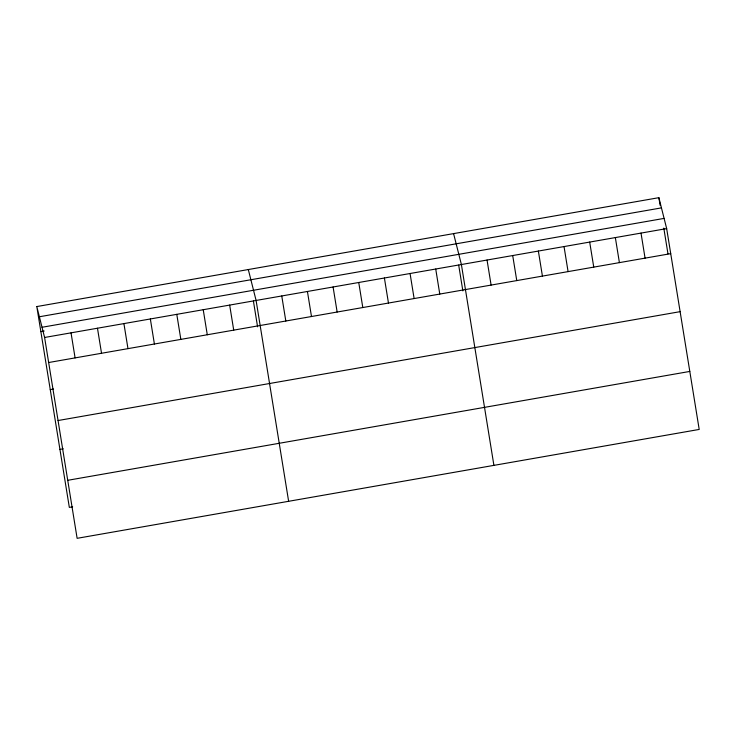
<?xml version="1.0" encoding="UTF-8"?>
<svg xmlns="http://www.w3.org/2000/svg" width="736" height="736" viewBox="0 0 736 736"><rect width="100%" height="100%" fill="white"/><g stroke="black" fill="none" stroke-linecap="round" stroke-linejoin="round"><path stroke-width="1.1" d="M36.8 306.562L658.876 197.68L666.669 228.602L699.2 429.438L77.124 538.32L44.602 337.474L36.8 306.562L69.331 507.398L72.634 506.819M39.376 316.765L661.443 207.883M42.026 327.272L664.102 218.399M40.857 331.605L44.16 331.025M44.602 337.474L666.669 228.602M48.65 362.526L670.726 253.644M50.25 389.611L53.553 389.04M58.052 420.532L680.119 311.659M59.929 449.383L63.241 448.804M67.73 480.304L689.807 371.432M453.588 233.616L461.389 264.528L493.911 465.373M248.308 269.542L256.1 300.463L288.632 501.299M658.876 197.68L660.109 205.307M663.798 228.096L667.975 253.883M641.01 233.091L645.067 258.143M615.351 237.59L619.408 262.632M589.692 242.08L593.75 267.122M564.034 246.569L568.082 271.612M538.366 251.059L542.423 276.101M512.707 255.548L516.764 280.591M487.048 260.038L491.105 285.09M458.694 265.107L462.861 290.886M435.73 269.026L439.778 294.069M410.062 273.516L414.12 298.558M384.404 278.006L388.461 303.048M358.745 282.495L362.802 307.538M333.086 286.985L337.143 312.036M307.427 291.474L311.484 316.526M281.759 295.973L285.816 321.016M253.405 301.033L257.582 326.812M229.669 305.09L233.717 330.133M203.228 309.718L207.285 334.76M176.787 314.346L180.844 339.388M150.346 318.973L154.404 344.016M123.915 323.601L127.972 348.643M97.474 328.228L101.531 353.271M71.033 332.847L75.09 357.898"/></g></svg>
